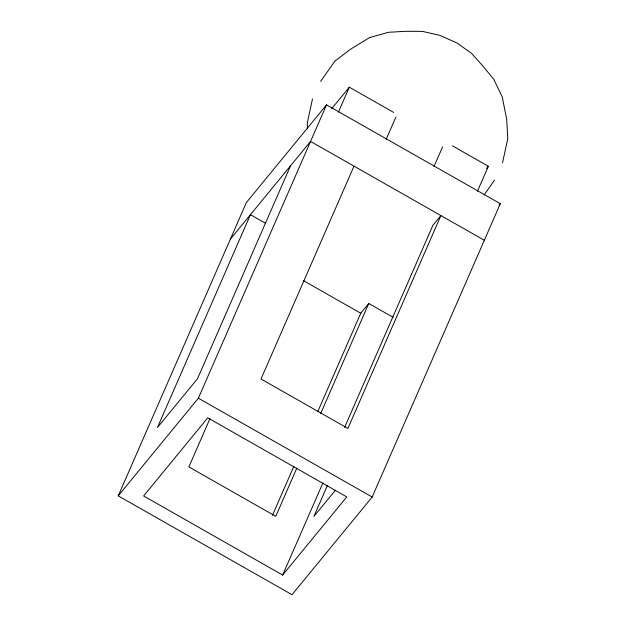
<?xml version="1.0" encoding="UTF-8"?>
<svg xmlns="http://www.w3.org/2000/svg" width="626" height="626" viewBox="0 0 626 626"><rect width="100%" height="100%" fill="white"/><g stroke="black" fill="none" stroke-linecap="round" stroke-linejoin="round"><path stroke-width="0.94" d="M312.491 98.939L307.264 123.103L307.585 128.713M502.545 162.768L507.772 138.604L506.661 118.979L502.24 96.983L493.859 79.4L482.45 65.527L471.558 53.351L456.933 42.967L439.992 35.4L422.409 31.378L405.898 31.3L388.488 32.286L369.465 37.623L350.576 49.196L334.753 61.246L320.622 81.427M118.228 495.855L246.378 202.527L326.529 104.855L500.323 203.7L372.173 497.028L292.021 594.7L118.228 495.855L198.379 398.183L326.529 104.855M290.511 165.843L197.519 378.707L157.439 427.542L250.439 214.679L265.338 223.153M338.408 112.171L349.316 87.194L393.723 112.445M209.968 418.614L188.864 466.91L275.761 516.333L296.865 468.037M354.003 166.14L261.003 379.004L347.899 428.427L440.9 215.563L432.879 225.329L344.574 427.464M386.164 139.332L395.906 117.031M272.435 515.362L293.93 466.174M317.765 411.618L360.748 313.235L368.761 303.469L393.151 317.335M320.7 413.473L368.761 303.469M433.99 166.539L442.566 146.914M282.655 575.051L346.781 496.911L207.746 417.832L143.62 495.972L282.655 575.051L322.914 482.904M327.531 485.205L313.853 516.505L335.434 490.213M477.442 191.251L488.358 166.273L452.426 145.835M484.094 195.03L494.415 180.28M331.71 108.65L349.316 87.194M230.399 239.101L310.551 141.429L484.344 240.274M486.535 168.488L488.358 166.273M499.094 205.203L500.323 203.7M303.313 280.565L360.959 313.352M198.379 398.183L372.173 497.028"/></g></svg>
